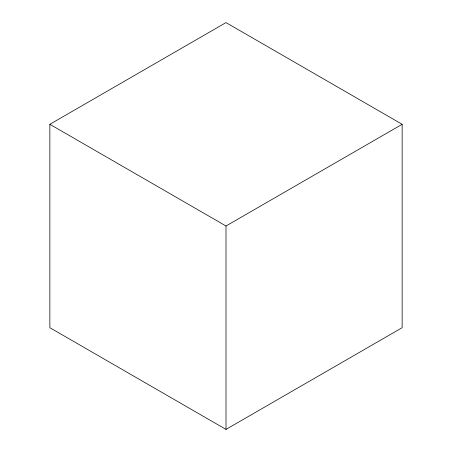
<?xml version="1.0" encoding="UTF-8"?>
<svg xmlns="http://www.w3.org/2000/svg" width="452" height="452" viewBox="0 0 452 452"><rect width="100%" height="100%" fill="white"/><g stroke="black" fill="none" stroke-linecap="round" stroke-linejoin="round"><path stroke-width="0.68" d="M49.85 124.3L226 22.6L402.15 124.3L402.15 327.7L226 429.4L49.85 327.7L49.85 124.3L226 226L402.15 124.3M226 226L226 429.4"/></g></svg>
